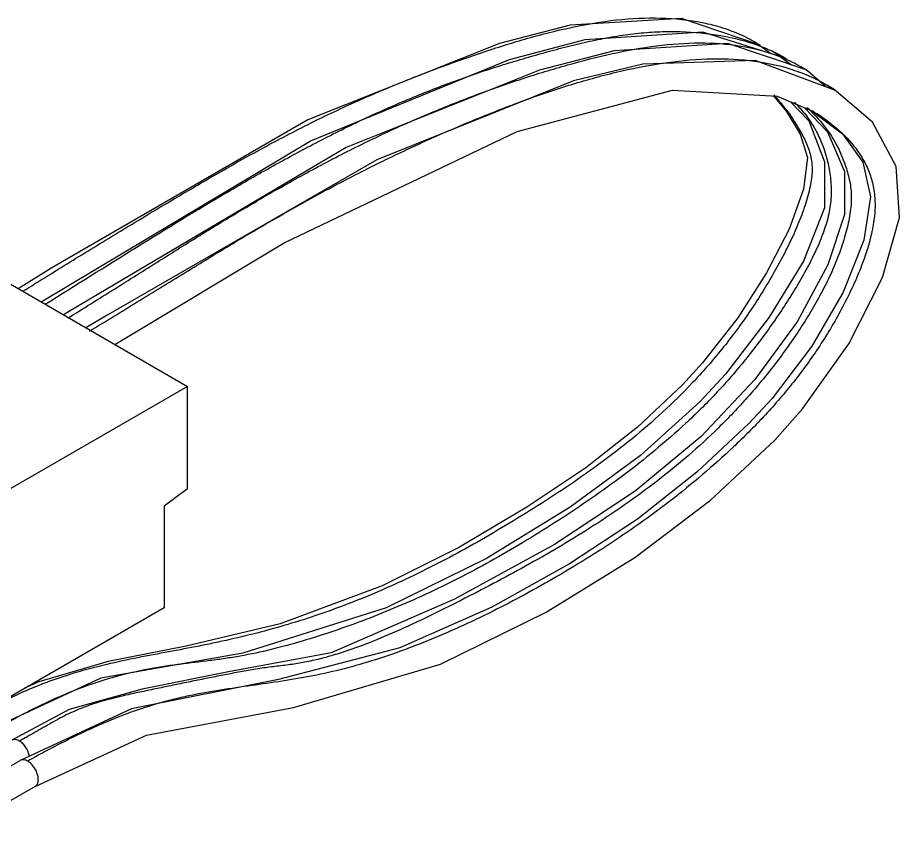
# Model space of a CAD drawing. Header units: millimetres. Extents: x 19 to 144, y 71 to 155.
# Drawn here: x 77.5 to 143.7, y 94.6 to 155.4 of the extents above; entities that cross this region are included whole.
import ezdxf

# ---------------------------------------------------------------- set-up
doc = ezdxf.new("R2010")
doc.units = ezdxf.units.MM
doc.header["$LTSCALE"] = 14.735379
doc.layers.get('0').update_dxf_attribs({"linetype": 'CONTINUOUS'})

msp = doc.modelspace()

# ---------------------------------------------------------------- linework, layer by layer
at = {"color": 7}
for p, q in [((132.804, 153.559), (132.82, 153.55)), ((132.804, 153.559), (133.247, 153.291)), ((134.034, 152.654), (132.82, 153.55)), ((135.005, 152.397), (135.014, 152.392)), ((135.005, 152.397), (135.193, 152.286)), ((136.274, 151.679), (136.281, 151.675)), ((136.274, 151.679), (136.675, 151.438)), ((136.795, 151.361), (136.281, 151.675)), ((138.128, 150.191), (136.795, 151.361)), ((138.247, 150.306), (138.259, 150.298)), ((138.793, 149.974), (138.247, 150.306)), ((138.258, 150.299), (138.899, 149.905)), ((141.659, 147.506), (138.793, 149.974)), ((52.512, 149.481), (90.272, 127.681)), ((137.114, 148.361), (137.117, 148.36)), ((90.272, 127.681), (60.432, 110.453)), ((90.272, 120), (90.272, 127.681)), ((90.272, 120), (88.504, 118.692)), ((88.504, 118.692), (88.504, 111.065)), ((88.504, 111.065), (60.432, 94.858)), ((72.387, 96.541), (77.712, 99.615)), ((78.838, 97.667), (73.51, 94.591))]:
    msp.add_line(p, q, dxfattribs=at)
for points in [[(133.247, 153.291), (127.328, 155.296), (118.966, 154.796), (113.684, 153.412), (99.304, 147.682), (80.076, 136.579), (77.563, 135.018)], [(135.193, 152.286), (128.942, 154.268), (120.08, 153.698), (114.406, 152.201), (99.539, 146.127), (79.292, 134.02)], [(136.675, 151.438), (130.812, 153.422), (122.291, 152.881), (116.687, 151.426), (102.165, 145.609), (82.38, 133.903), (80.965, 133.054)], [(135.588, 151.806), (134.111, 152.864), (135.014, 152.392)], [(138.899, 149.905), (132.857, 152.149), (124.432, 151.871), (119.219, 150.619), (104.459, 144.7), (84.28, 133.07), (82.633, 132.091)], [(84.81, 130.834), (97.523, 138.453), (114.999, 146.819), (126.654, 149.929), (134.51, 149.481), (137.117, 148.36)], [(135.503, 149.054), (136.876, 147.611), (138.063, 144.535), (138.054, 141.097), (136.492, 137.082), (133.917, 132.888), (130.628, 128.617), (128.7, 126.528), (124.25, 122.505), (118.975, 118.635), (112.712, 114.771), (105.17, 111.079), (94.42, 107.657), (83.769, 105.798), (74.423, 101.472)], [(134.224, 149.497), (135.206, 148.313), (136.24, 146.612), (136.783, 144.859), (136.499, 142.483), (135.406, 139.486), (133.71, 136.208), (131.548, 132.823), (128.906, 129.455), (127.401, 127.808), (124.024, 124.619), (120.148, 121.586), (115.737, 118.632), (110.663, 115.617), (104.859, 112.711), (97.223, 109.879), (90.159, 108.186), (84.299, 107.035), (79.105, 105.519), (78.044, 105.026)], [(136.561, 148.599), (138.276, 146.796), (139.558, 143.811), (139.559, 140.598), (138.318, 136.799), (135.999, 132.534), (132.839, 128.212), (128.816, 123.931), (123.858, 119.822), (117.814, 115.83), (110.294, 111.728), (101.049, 107.694), (93.328, 106.268), (86.872, 104.963), (81.382, 103.435), (77.092, 101.131)], [(137.114, 148.361), (139.407, 146.633), (140.927, 144.523), (141.525, 141.906), (141.015, 138.662), (139.457, 134.756), (137.116, 130.709), (134.123, 126.788), (132.391, 124.894), (128.488, 121.239), (124.021, 117.734), (118.932, 114.375), (113.098, 111.117), (106.198, 108.061), (97.088, 105.683), (86.053, 103.495), (77.71, 99.614)], [(78.839, 97.668), (87.184, 101.502), (98.224, 103.587), (109.249, 106.85), (117.171, 110.744), (123.825, 114.849), (129.498, 119.146), (134.323, 123.659), (136.411, 126.009), (139.89, 130.878), (142.41, 135.848), (143.68, 140.357), (143.444, 144.189), (141.659, 147.506)]]:
    msp.add_lwpolyline(points, dxfattribs=at)
for centre, radius, start, end in [((129.198, 142.311), 11.638, 60.0699, 64.30286), ((130.361, 141.4), 11.859, 60.08695, 67.05808), ((131.514, 138.66), 13.452, 59.6167, 59.90296), ((130.306, 141.161), 9.838, 46.63293, 49.16553), ((130.695, 137.244), 12.838, 52.14075, 59.98215), ((77.897, 99.292), 0.373, 111.79776, 119.82878)]:
    msp.add_arc(centre, radius, start, end, dxfattribs=at)
for points, knots in [([(77.906, 134.828), (79.087, 135.562), (81.448, 137.027), (84.997, 139.202), (88.548, 141.345), (92.102, 143.44), (95.657, 145.459), (98.643, 147.031), (101.034, 148.199), (103.396, 149.29), (105.764, 150.298), (108.133, 151.23), (109.896, 151.886), (111.653, 152.506), (113.976, 153.284), (116.855, 154.145), (120.292, 154.929), (123.665, 155.365), (126.421, 155.361), (128.531, 155.089), (130.037, 154.746), (131.471, 154.25), (132.373, 153.807), (132.804, 153.559)], [0, 0, 0, 0, 0.069562, 0.138971, 0.208149, 0.277004, 0.34532, 0.412595, 0.445701, 0.478407, 0.542715, 0.574373, 0.605718, 0.636777, 0.667579, 0.728207, 0.787033, 0.843664, 0.898012, 0.924279, 0.94995, 0.975126, 1, 1, 1, 1]), ([(79.588, 133.848), (81.862, 135.271), (86.386, 138.129), (92.076, 141.613), (96.667, 144.243), (100.1, 146.094), (103.529, 147.799), (106.952, 149.321), (110.357, 150.647), (113.19, 151.601), (115.437, 152.285), (117.107, 152.761), (118.769, 153.201), (120.424, 153.595), (122.068, 153.923), (123.695, 154.163), (125.299, 154.306), (127.376, 154.354), (129.899, 154.158), (131.86, 153.709), (132.791, 153.391)], [0, 0, 0, 0, 0.138435, 0.276213, 0.344304, 0.411494, 0.477459, 0.541922, 0.604732, 0.665995, 0.696136, 0.725994, 0.755582, 0.78488, 0.813755, 0.842076, 0.869767, 0.89681, 0.949223, 1, 1, 1, 1]), ([(81.287, 132.82), (82.435, 133.53), (84.732, 134.961), (88.168, 137.129), (91.608, 139.291), (95.067, 141.38), (98.536, 143.363), (102.004, 145.214), (105.471, 146.901), (108.926, 148.415), (112.364, 149.757), (115.226, 150.741), (117.503, 151.448), (119.747, 152.096), (122.522, 152.789), (125.821, 153.35), (129.036, 153.542), (132.121, 153.269), (134.074, 152.707), (134.983, 152.321)], [0, 0, 0, 0, 0.069001, 0.138251, 0.207638, 0.276616, 0.344761, 0.4118, 0.477476, 0.541711, 0.604524, 0.666027, 0.696334, 0.726358, 0.785372, 0.84242, 0.897123, 0.949516, 1, 1, 1, 1]), ([(132.791, 153.391), (132.915, 153.348), (133.408, 153.172), (133.891, 152.968), (134.244, 152.798)], [0, 0, 0, 0, 0.250911, 1, 1, 1, 1]), ([(82.912, 131.835), (84.107, 132.563), (86.498, 134.028), (90.078, 136.235), (93.664, 138.419), (97.254, 140.536), (100.852, 142.534), (104.453, 144.389), (108.054, 146.097), (111.656, 147.659), (115.252, 149.076), (118.832, 150.307), (122.367, 151.3), (125.828, 151.993), (129.182, 152.327), (132.405, 152.241), (134.974, 151.731), (136.899, 151.018), (137.815, 150.556), (138.26, 150.298)], [0, 0, 0, 0, 0.069453, 0.139119, 0.2087, 0.277787, 0.345923, 0.412894, 0.478737, 0.543631, 0.607704, 0.670487, 0.731369, 0.789782, 0.845399, 0.898287, 0.949223, 0.974492, 1, 1, 1, 1]), ([(134.255, 149.557), (134.484, 149.314), (134.927, 148.803), (135.542, 147.975), (136.11, 147.084), (136.545, 146.304), (136.827, 145.645), (136.991, 145.136), (137.099, 144.608), (137.144, 144.055), (137.114, 143.465), (137.018, 142.83), (136.866, 142.155), (136.596, 141.209), (136.157, 140.006), (135.51, 138.563), (134.77, 137.117), (133.966, 135.683), (133.108, 134.279), (131.903, 132.469), (130.284, 130.32), (128.178, 127.933), (125.961, 125.746), (123.666, 123.756), (121.318, 121.944), (118.936, 120.276), (115.761, 118.209), (112.567, 116.281), (109.346, 114.535), (106.957, 113.345), (104.576, 112.266), (102.206, 111.301), (99.85, 110.454), (97.51, 109.721), (95.186, 109.092), (93.255, 108.64), (91.719, 108.314), (90.19, 108.011), (88.269, 107.657), (85.945, 107.213), (83.586, 106.69), (81.601, 106.137), (79.994, 105.591), (78.761, 105.116), (77.517, 104.571), (76.481, 104.057), (75.648, 103.607), (75.025, 103.246), (74.418, 102.879), (74.019, 102.638), (73.821, 102.524)], [0, 0, 0, 0, 0.011638, 0.0236, 0.035944, 0.048512, 0.054729, 0.06092, 0.067145, 0.073489, 0.080229, 0.087732, 0.095867, 0.104378, 0.122052, 0.140503, 0.159535, 0.178731, 0.197874, 0.216932, 0.25462, 0.291659, 0.327935, 0.363226, 0.397618, 0.431381, 0.464709, 0.52984, 0.561513, 0.592557, 0.622976, 0.652741, 0.681834, 0.710322, 0.738296, 0.765858, 0.779515, 0.793109, 0.820267, 0.847677, 0.875664, 0.904592, 0.919545, 0.934893, 0.950682, 0.966935, 0.97525, 0.98371, 0.992054, 1, 1, 1, 1]), ([(135.799, 149.009), (136.036, 148.779), (136.491, 148.286), (137.094, 147.462), (137.612, 146.541), (138.034, 145.519), (138.353, 144.399), (138.549, 143.193), (138.583, 141.922), (138.412, 140.593), (137.99, 139.226), (137.402, 137.817), (136.677, 136.387), (135.848, 134.964), (134.948, 133.557), (134.004, 132.175), (133.025, 130.836), (132.013, 129.546), (130.97, 128.307), (129.542, 126.735), (127.682, 124.896), (125.357, 122.862), (122.983, 120.994), (120.578, 119.269), (118.158, 117.654), (115.734, 116.135), (112.533, 114.263), (108.539, 112.193), (104.481, 110.473), (101.265, 109.316), (98.897, 108.56), (96.559, 107.92), (94.624, 107.503), (93.094, 107.256), (91.574, 107.053), (90.043, 106.881), (88.5, 106.668), (86.909, 106.4), (84.879, 105.929), (82.417, 105.142), (80.362, 104.288), (78.707, 103.493), (77.453, 102.837), (76.214, 102.133), (75.393, 101.652), (74.984, 101.415)], [0, 0, 0, 0, 0.011418, 0.023102, 0.035179, 0.047811, 0.061204, 0.075302, 0.0899, 0.104975, 0.121332, 0.139158, 0.157639, 0.17665, 0.195997, 0.215318, 0.234417, 0.253284, 0.271908, 0.290318, 0.326619, 0.362178, 0.396905, 0.430892, 0.464375, 0.497332, 0.529683, 0.592387, 0.652524, 0.681748, 0.710388, 0.738327, 0.76543, 0.778676, 0.79185, 0.818371, 0.831878, 0.845641, 0.874058, 0.903744, 0.934798, 0.950814, 0.967146, 0.983669, 1, 1, 1, 1]), ([(137.061, 148.313), (137.546, 147.855), (138.212, 147.081), (138.931, 145.915), (139.314, 145.114), (139.575, 144.434), (139.751, 143.899), (139.9, 143.349), (140.012, 142.787), (140.075, 142.207), (140.079, 141.601), (140.026, 140.962), (139.885, 140.042), (139.585, 138.84), (139.082, 137.382), (138.455, 135.922), (137.725, 134.486), (136.913, 133.079), (135.739, 131.241), (134.144, 129.037), (132.065, 126.567), (129.866, 124.296), (127.58, 122.229), (125.236, 120.347), (122.858, 118.627), (120.463, 117.041), (118.058, 115.569), (115.643, 114.192), (113.216, 112.885), (110.782, 111.628), (108.359, 110.412), (105.954, 109.284), (103.956, 108.449), (102.376, 107.877), (101.218, 107.505), (100.076, 107.194), (99.132, 106.988), (98.386, 106.859), (97.83, 106.782), (97.268, 106.717), (96.698, 106.652), (96.121, 106.577), (95.346, 106.46), (94.378, 106.292), (93.218, 106.071), (92.06, 105.843), (90.902, 105.612), (89.743, 105.376), (88.581, 105.136), (87.416, 104.892), (86.24, 104.645), (85.046, 104.38), (83.825, 104.06), (82.575, 103.649), (81.305, 103.115), (80.059, 102.447), (78.849, 101.737), (78.047, 101.28), (77.648, 101.072)], [0, 0, 0, 0, 0.023235, 0.035274, 0.047711, 0.05412, 0.06068, 0.067322, 0.073975, 0.080662, 0.087629, 0.095072, 0.102996, 0.120046, 0.138195, 0.156711, 0.175408, 0.194316, 0.213356, 0.251426, 0.289072, 0.325831, 0.361583, 0.396473, 0.430575, 0.463908, 0.496602, 0.528854, 0.560836, 0.592717, 0.624373, 0.655366, 0.685325, 0.699821, 0.713955, 0.727715, 0.741087, 0.747627, 0.754116, 0.760657, 0.767331, 0.774117, 0.780944, 0.794657, 0.808393, 0.822109, 0.835822, 0.849564, 0.863347, 0.877173, 0.891076, 0.905246, 0.919844, 0.935046, 0.951094, 0.967807, 0.98432, 1, 1, 1, 1]), ([(138.573, 147.38), (139.129, 146.947), (139.913, 146.221), (140.763, 145.084), (141.281, 144.138), (141.653, 143.103), (141.856, 141.981), (141.87, 140.764), (141.679, 139.45), (141.311, 138.038), (140.785, 136.55), (140.125, 135.022), (139.104, 132.988), (137.647, 130.56), (135.67, 127.864), (133.529, 125.398), (131.267, 123.135), (128.93, 121.051), (126.553, 119.122), (124.148, 117.342), (121.72, 115.697), (119.276, 114.169), (116.038, 112.283), (112.778, 110.575), (109.5, 109.085), (107.084, 108.104), (104.692, 107.257), (102.327, 106.554), (100.367, 106.091), (98.814, 105.798), (97.275, 105.546), (95.343, 105.275), (93.007, 104.947), (91.046, 104.61), (89.46, 104.264), (88.246, 103.951), (87.019, 103.581), (85.783, 103.148), (84.538, 102.657), (83.288, 102.118), (82.036, 101.535), (80.784, 100.913), (79.526, 100.257), (78.691, 99.8), (78.274, 99.559)], [0, 0, 0, 0, 0.02414, 0.036306, 0.048548, 0.060988, 0.07385, 0.087472, 0.10252, 0.119259, 0.137416, 0.156582, 0.17629, 0.215445, 0.253503, 0.290757, 0.327321, 0.363144, 0.398094, 0.432241, 0.465716, 0.498632, 0.531058, 0.594173, 0.624719, 0.654512, 0.683521, 0.711705, 0.739074, 0.752529, 0.765893, 0.792559, 0.819414, 0.84677, 0.860769, 0.875074, 0.889715, 0.904699, 0.919999, 0.935565, 0.951368, 0.967355, 0.983509, 1, 1, 1, 1]), ([(77.648, 101.072), (77.571, 101.116), (77.419, 101.181), (77.249, 101.183), (77.177, 101.164)], [0, 0, 0, 0, 0.541366, 1, 1, 1, 1]), ([(78.407, 99.911), (78.388, 100.029), (78.318, 100.265), (78.148, 100.589), (77.925, 100.868), (77.743, 101.015), (77.648, 101.069)], [0, 0, 0, 0, 0.251256, 0.513761, 0.76895, 1, 1, 1, 1]), ([(78.274, 99.559), (78.232, 99.584), (78.146, 99.626), (78.012, 99.665), (77.88, 99.672), (77.797, 99.653), (77.759, 99.638)], [0, 0, 0, 0, 0.271782, 0.530429, 0.772283, 1, 1, 1, 1]), ([(78.838, 97.667), (78.897, 97.702), (78.999, 97.81), (79.068, 98.025), (79.075, 98.275), (79.023, 98.556), (78.906, 98.857), (78.731, 99.146), (78.519, 99.388), (78.356, 99.513), (78.274, 99.559)], [0, 0, 0, 0, 0.091022, 0.190043, 0.296689, 0.423324, 0.571387, 0.727164, 0.874439, 1, 1, 1, 1])]:
    msp.add_open_spline(points, degree=3, knots=knots, dxfattribs=at)

doc.saveas('drawing.dxf')
